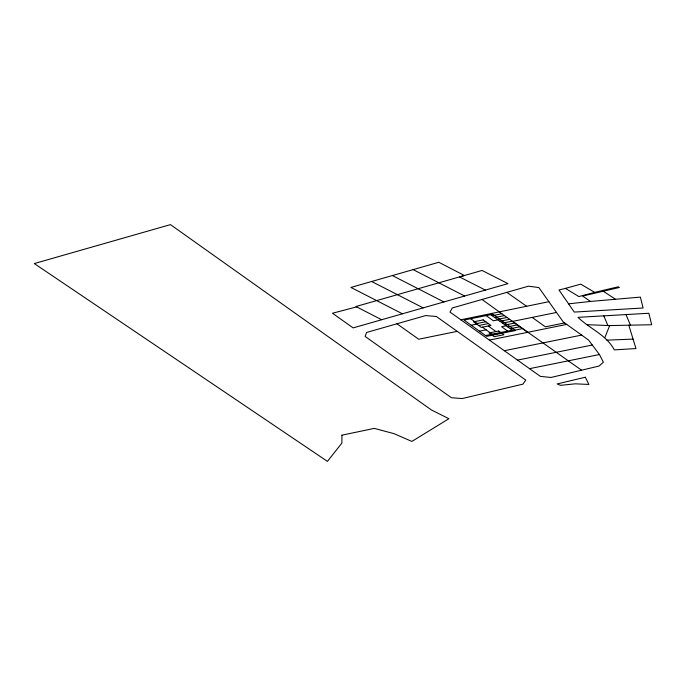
<?xml version="1.0" encoding="UTF-8"?>
<svg xmlns="http://www.w3.org/2000/svg" width="686" height="686" viewBox="0 0 686 686"><rect width="100%" height="100%" fill="white"/><g stroke="black" fill="none" stroke-linecap="round" stroke-linejoin="round"><path stroke-width="1.03" d="M604.863 337.555L609.665 325.584L651.7 324.744L648.836 313.262L577.972 317.344C589.626 328.645 606.33 334.828 614.347 349.894L635.982 348.548L628.796 325.164M565.418 288.386L580.725 284.141L594.719 292.382L618.18 286.791L619.287 287.494L582.603 296.043L590.5 301.437L640.372 297.107L643.099 307.988L574.259 312.079L558.987 289.998L565.418 288.386L578.855 296.566L594.719 292.382M356.651 306.891L332.478 313.245L353.11 327.891L507.974 283.635L482.078 270.455L355.948 306.522L381.673 319.727M460.812 319.779L548.886 301.694M457.245 331.355L418.683 339.227L396.945 323.783M556.518 312.447L512.528 321.408L581.565 370.2M485.534 335.557L512.253 330.137M564.655 322.917L545.361 326.828L532.165 317.404M489.375 340.093L566.73 324.401M504.304 350.709L581.659 335.094M517.518 360.116L592.344 345.007M529.549 368.665L599.453 354.533L603.38 362.217L599.024 366.05L550.978 377.471L540.379 376.374L449.965 312.053L452.297 307.963L528.486 286.173L538.862 287.563L563.206 321.88L588.477 339.982L599.453 354.533M492.239 315.689L501.903 313.742M494.82 317.549L504.484 315.603M476.135 323.689L485.799 321.743M497.401 319.402L507.065 317.455M471.196 325.233L477.876 323.895L470.699 318.724M497.967 319.848L493.345 320.782L486.168 315.611M478.708 325.541L488.381 323.595M499.983 321.262L509.647 319.316M502.564 323.123L512.228 321.177M505.136 324.975L514.809 323.029M479.454 331.184L486.134 329.837M506.217 325.79L501.603 326.725L507.64 331.072M507.717 326.836L517.39 324.89M510.298 328.688L519.971 326.742M491.613 334.828L501.277 332.882M522.543 328.603L512.879 330.549L490.782 314.677M568.454 303.847L590.5 301.437M606.853 340.145L633.015 339.107M587.027 324.684L609.665 325.584L607.873 325.516L603.834 315.92M485.362 290.092L459.483 276.912L464.413 275.515L438.808 262.275L350.915 287.434L402.433 313.802M464.636 296.026L413.144 269.624M443.911 301.943L392.392 275.558M423.176 307.868L371.666 281.492M615.205 299.079L603.277 291.224M506.843 292.365L526.702 306.325M482.018 299.465L527.706 332.316M488.235 326.004L495.978 331.578M482.438 327.171L492.205 334.202M626.052 314.694L630.434 325.138M341.945 435.173L341.885 443.087L327.428 461.378L34.3 263.553L170.462 224.622L431.365 409.936L448.893 418.717L411.874 441.432L394.15 433.698L374.299 428.381L341.945 435.173M366.538 332.47L365.149 336.457L451.405 397.717L462.175 398.557L522.964 384.126L525.742 380.078L436.356 316.503L425.663 315.577L366.538 332.47M585.312 377.231L557.092 383.946L560.582 385.335L575.245 383.826L588.888 384.443L585.312 377.231M492.848 314.265L464.019 320.07L486.631 336.346L515.46 330.541L492.848 314.265M483.218 319.882L473.554 321.828L481.289 327.402L490.962 325.456L483.218 319.882M498.696 331.029L489.032 332.976L494.194 336.689L503.858 334.742L498.696 331.029"/></g></svg>
